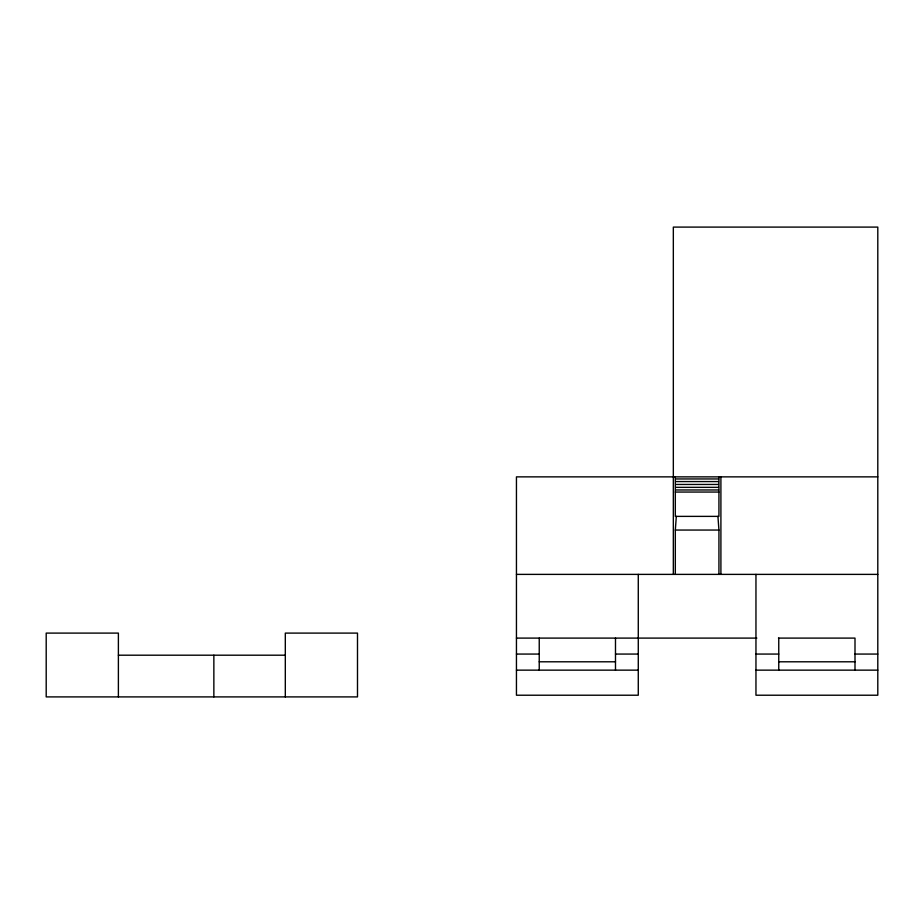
<?xml version="1.0" encoding="UTF-8"?>
<svg xmlns="http://www.w3.org/2000/svg" width="924" height="924" viewBox="0 0 924 924"><rect width="100%" height="100%" fill="white"/><g stroke="black" fill="none" stroke-linecap="round" stroke-linejoin="round"><path stroke-width="1.39" d="M718.93 476.865L718.93 516.377L675.317 516.377L675.317 476.865M675.317 574.382L675.317 530.053L676.31 516.377M877.8 476.865L516.447 476.865L516.447 695.218L638.276 695.218L638.276 574.382M675.583 478.955L718.653 478.955M675.756 481.566L718.491 481.566M675.814 484.453L718.433 484.453M675.756 487.352L718.491 487.352M675.583 489.963L718.653 489.963M675.317 492.053L718.93 492.053M675.317 530.053L718.93 530.053L718.93 574.382M516.447 574.382L877.8 574.382M516.447 638.103L756.848 638.103M778.447 638.103L855 638.103L855 670.143M516.447 654.065L539.235 654.065M615.488 654.065L638.276 654.065M755.959 654.065L778.759 654.065M855 654.065L877.8 654.065M118.388 655.197L285.308 655.197M539.235 661.792L615.488 661.792M778.759 661.792L855 661.792M516.447 670.143L638.276 670.143M755.959 670.143L877.8 670.143M717.936 516.377L718.93 530.053M778.759 638.103L778.759 670.143M755.959 574.382L755.959 695.218L877.8 695.218L877.8 227.096L673.33 227.096L673.33 574.382M720.905 476.865L720.905 574.382M615.488 638.103L615.488 670.143M539.235 638.103L539.235 670.143M285.308 696.904L285.308 633.102L357.496 633.102L357.496 696.904L46.2 696.904L46.2 633.102L118.388 633.102L118.388 696.904M213.86 655.197L213.86 696.904"/></g></svg>
